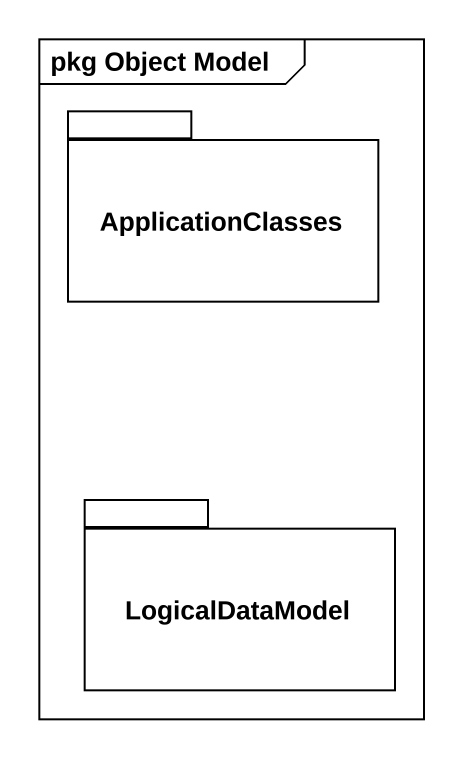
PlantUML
@startuml
mainframe pkg Object Model
package ApplicationClasses {
}
package LogicalDataModel {
}
@enduml
